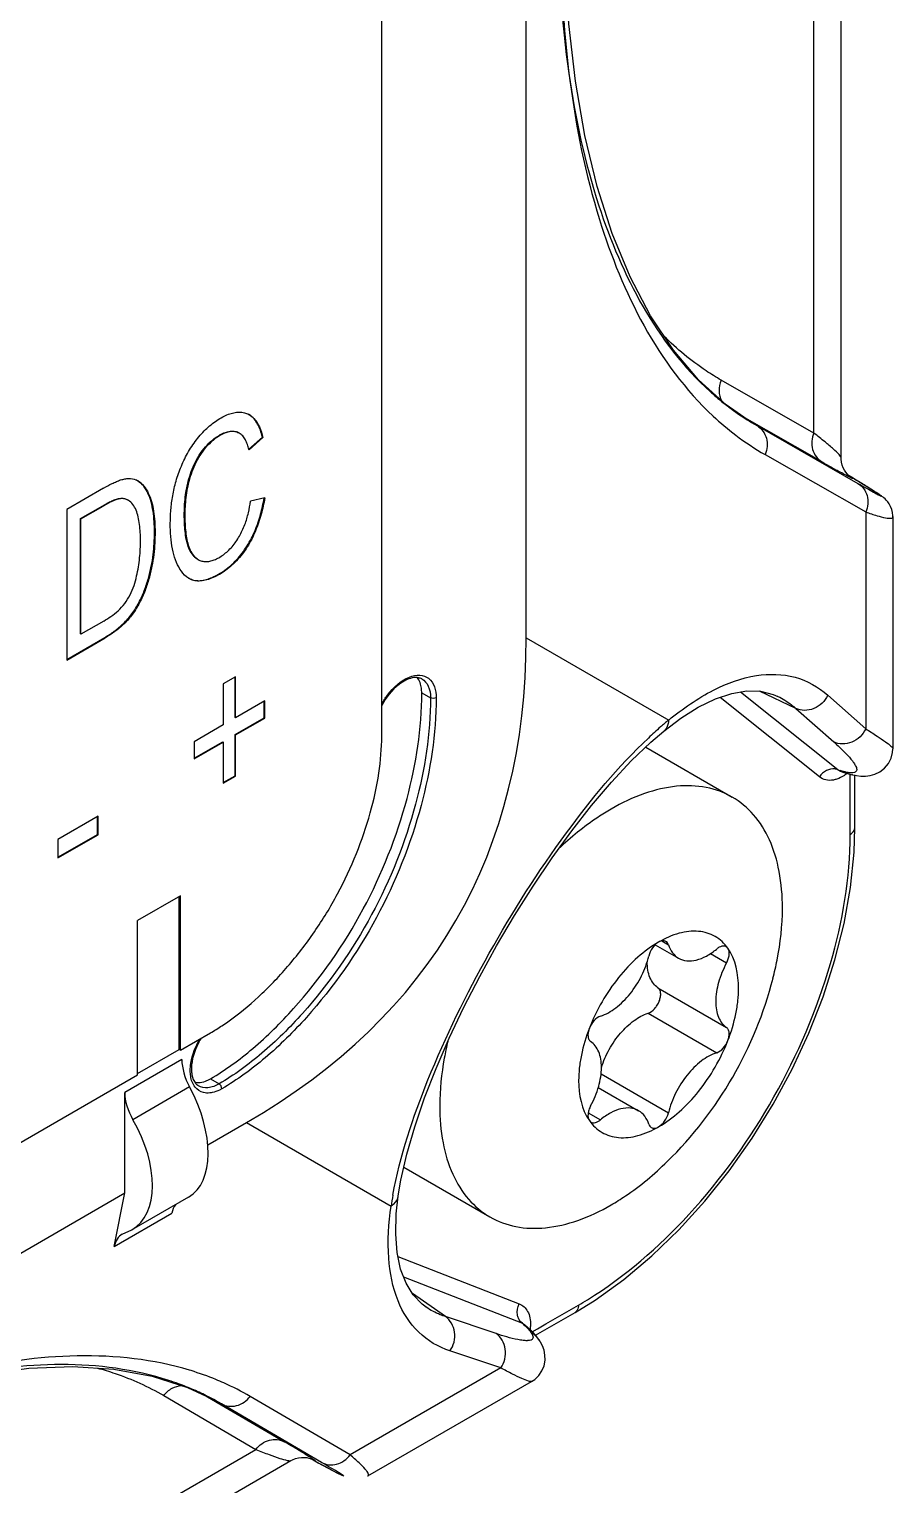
# Model space of a CAD drawing. Header units: millimetres. Extents: x 0 to 594, y 0 to 420.
# Drawn here: x 391.63 to 396.98, y 31.7 to 40.71 of the extents above; entities that cross this region are included whole.
import ezdxf

# ---------------------------------------------------------------- set-up
doc = ezdxf.new("R2010")
doc.units = ezdxf.units.MM
doc.header["$LTSCALE"] = 32.67
doc.layers.get('0').update_dxf_attribs({"linetype": 'CONTINUOUS'})
doc.layers.add('AUSFORMSCHRAEGEN', color=7, linetype='CONTINUOUS')
doc.layers.add('RUNDUNGEN', color=7, linetype='CONTINUOUS')

msp = doc.modelspace()

# ---------------------------------------------------------------- linework, layer by layer
at = {"color": 7, "linetype": 'CONTINUOUS'}
for p, q in [((393.8149, 36.3306), (393.8149, 49.4044)), ((392.8169, 38.1924), (392.8134, 38.1944)), ((392.9927, 38.1048), (393.076, 38.1807)), ((392.9939, 38.1007), (393.0795, 38.1787)), ((393.0795, 38.1787), (393.076, 38.1807)), ((392.0932, 37.8643), (391.865, 37.7326)), ((391.9494, 37.6761), (392.0877, 37.756)), ((391.9529, 37.674), (392.0913, 37.7539)), ((392.0913, 37.7539), (392.0877, 37.756)), ((392.2026, 37.7998), (392.1991, 37.8018)), ((393.0907, 37.804), (393.0029, 37.7845)), ((391.865, 37.7326), (391.865, 36.801)), ((391.9529, 37.674), (391.9494, 37.6761)), ((391.9494, 36.963), (391.9494, 37.6761)), ((391.9529, 36.961), (391.9529, 37.674)), ((392.0935, 37.0422), (391.9529, 36.961)), ((391.865, 36.8051), (392.1002, 36.9408)), ((391.865, 36.801), (392.1037, 36.9388)), ((391.9529, 36.961), (391.9494, 36.963)), ((392.1037, 36.9388), (392.1002, 36.9408)), ((392.9105, 36.6976), (392.8338, 36.6533)), ((392.9069, 36.446), (392.9069, 36.6956)), ((392.9105, 36.4439), (392.9105, 36.6976)), ((392.8338, 36.6533), (392.8338, 36.3997)), ((393.0907, 36.548), (392.9105, 36.4439)), ((393.0872, 36.4433), (393.0872, 36.546)), ((393.0907, 36.4413), (393.0907, 36.548)), ((392.8338, 36.3997), (392.6535, 36.2956)), ((392.9105, 36.4439), (392.9069, 36.446)), ((392.9069, 36.3392), (393.0872, 36.4433)), ((392.9105, 36.3372), (393.0907, 36.4413)), ((393.0907, 36.4413), (393.0872, 36.4433)), ((392.9105, 36.3372), (392.9069, 36.3392)), ((392.9069, 36.0842), (392.9069, 36.3392)), ((392.9105, 36.0822), (392.9105, 36.3372)), ((392.6535, 36.2956), (392.6535, 36.1889)), ((392.6535, 36.1929), (392.8303, 36.295)), ((392.6535, 36.1889), (392.8338, 36.2929)), ((392.8338, 36.2929), (392.8303, 36.295)), ((392.8338, 36.2929), (392.8338, 36.0379)), ((395.449, 36.2618), (395.9846, 35.9526)), ((392.8338, 36.042), (392.9069, 36.0842)), ((392.8338, 36.0379), (392.9105, 36.0822)), ((392.9105, 36.0822), (392.9069, 36.0842)), ((392.0597, 35.8344), (391.8107, 35.6906)), ((392.0562, 35.7219), (392.0562, 35.8323)), ((392.0597, 35.7198), (392.0597, 35.8344)), ((391.8107, 35.5802), (392.0562, 35.7219)), ((391.8107, 35.5761), (392.0597, 35.7198)), ((391.8107, 35.6906), (391.8107, 35.5761)), ((392.0597, 35.7198), (392.0562, 35.7219)), ((392.5688, 35.3416), (392.3035, 35.1884)), ((392.5617, 34.3905), (392.5617, 35.3375)), ((392.5688, 34.3864), (392.5688, 35.3416)), ((392.3035, 34.2333), (392.3035, 35.1884)), ((395.5481, 35.063), (395.5893, 35.0392)), ((395.5078, 35.0393), (395.6523, 34.9558)), ((395.8492, 34.9838), (395.9492, 34.9261)), ((395.5249, 34.7721), (395.9492, 34.5272)), ((395.4643, 34.6158), (395.8885, 34.3708)), ((392.5688, 34.3864), (392.7543, 34.4935)), ((392.3035, 34.2414), (392.5617, 34.3905)), ((392.5688, 34.3864), (392.5617, 34.3905)), ((395.1726, 34.2392), (395.5893, 33.9986)), ((387.1949, 31.2838), (392.3035, 34.2333)), ((395.1555, 34.1559), (395.4049, 34.0119)), ((395.093, 33.999), (395.1687, 33.9553)), ((393.952, 33.6621), (394.4846, 33.3546)), ((392.6192, 33.4773), (392.2677, 33.2744))]:
    msp.add_line(p, q, dxfattribs=at)
for centre, radius, start, end in [((392.9372, 38.2212), 0.1135, 59.99911, 61.27071), ((392.5091, 37.9742), 0.5009, 14.6223, 14.95836), ((392.2491, 37.8111), 0.1132, 59.97317, 67.38343), ((392.2038, 37.718), 0.0826, 59.07121, 59.99949), ((392.6846, 37.4142), 0.1255, 238.13645, 239.99631), ((393.8851, 35.4328), 2.4275, 314.35068, 345.64979), ((392.0688, 35.6797), 1.37, 300.02193, 303.54357), ((391.98, 35.8165), 1.5331, 303.48541, 305.13605)]:
    msp.add_arc(centre, radius, start, end, dxfattribs=at)
for points, knots in [([(392.6184, 37.3076), (392.5838, 37.3291), (392.547, 37.388), (392.5209, 37.4724), (392.5092, 37.5467), (392.5051, 37.626), (392.5068, 37.7095), (392.5157, 37.7968), (392.5342, 37.8871), (392.5635, 37.9791), (392.6047, 38.0696), (392.6578, 38.154), (392.7208, 38.227), (392.7801, 38.2759), (392.8291, 38.3053), (392.8744, 38.3264), (392.9208, 38.3376), (392.9641, 38.3328), (392.9832, 38.3255), (392.9918, 38.3207)], [0, 0, 0, 0, 0.093696, 0.147134, 0.204646, 0.265651, 0.329513, 0.396441, 0.467062, 0.541186, 0.617845, 0.695064, 0.769704, 0.83871, 0.870681, 0.900696, 0.953725, 0.977412, 1, 1, 1, 1]), ([(392.994, 38.3195), (393.0051, 38.3131), (393.0312, 38.2913), (393.0609, 38.2425), (393.0743, 38.2008), (393.0795, 38.1787)], [0, 0, 0, 0, 0.227372, 0.595528, 1, 1, 1, 1]), ([(393.076, 38.1807), (393.0726, 38.195), (393.0645, 38.2225), (393.043, 38.2716), (393.0176, 38.3038), (392.9967, 38.3177)], [0, 0, 0, 0, 0.27262, 0.532097, 1, 1, 1, 1]), ([(392.8134, 38.1944), (392.8235, 38.2003), (392.8439, 38.2098), (392.8751, 38.2174), (392.9046, 38.2173), (392.9225, 38.2112), (392.9301, 38.2068)], [0, 0, 0, 0, 0.286604, 0.54788, 0.783676, 1, 1, 1, 1]), ([(392.9336, 38.2048), (392.926, 38.2092), (392.9081, 38.2152), (392.8787, 38.2153), (392.8474, 38.2078), (392.8271, 38.1982), (392.8169, 38.1924)], [0, 0, 0, 0, 0.216324, 0.45212, 0.713396, 1, 1, 1, 1]), ([(392.9931, 38.1035), (392.9903, 38.114), (392.9841, 38.1344), (392.9719, 38.163), (392.9559, 38.1876), (392.9415, 38.2002), (392.9336, 38.2048)], [0, 0, 0, 0, 0.271791, 0.532085, 0.773928, 1, 1, 1, 1]), ([(392.6757, 37.4242), (392.6647, 37.4305), (392.6445, 37.4484), (392.6235, 37.4841), (392.6093, 37.526), (392.6, 37.5722), (392.5947, 37.6213), (392.5924, 37.6726), (392.5925, 37.7255), (392.5963, 37.7997), (392.6079, 37.8762), (392.6299, 37.9533), (392.6531, 38.0122), (392.6832, 38.069), (392.7213, 38.1201), (392.7651, 38.1623), (392.7972, 38.1851), (392.8134, 38.1944)], [0, 0, 0, 0, 0.044098, 0.091125, 0.142289, 0.196863, 0.2541, 0.313513, 0.37469, 0.437647, 0.57094, 0.641824, 0.715176, 0.790075, 0.864149, 0.935049, 1, 1, 1, 1]), ([(392.8169, 38.1924), (392.8007, 38.183), (392.7686, 38.1602), (392.7249, 38.118), (392.6867, 38.067), (392.6566, 38.0102), (392.6334, 37.9513), (392.6115, 37.8742), (392.5998, 37.7977), (392.5961, 37.7235), (392.5959, 37.6705), (392.5983, 37.6193), (392.6036, 37.5701), (392.6128, 37.524), (392.6271, 37.4821), (392.6481, 37.4463), (392.6683, 37.4285), (392.6793, 37.4221)], [0, 0, 0, 0, 0.064951, 0.135851, 0.209925, 0.284824, 0.358176, 0.42906, 0.562353, 0.62531, 0.686487, 0.7459, 0.803137, 0.857711, 0.908875, 0.955902, 1, 1, 1, 1]), ([(392.0932, 37.8643), (392.1105, 37.8743), (392.1366, 37.8887), (392.172, 37.9053), (392.1979, 37.9155), (392.2234, 37.9224), (392.2553, 37.9256), (392.2788, 37.9213), (392.2926, 37.9156)], [0, 0, 0, 0, 0.28225, 0.418702, 0.550256, 0.67407, 0.789302, 1, 1, 1, 1]), ([(392.1002, 36.9408), (392.1202, 36.9524), (392.1606, 36.9785), (392.2179, 37.0264), (392.2705, 37.0856), (392.313, 37.1553), (392.3462, 37.2296), (392.371, 37.3051), (392.3891, 37.3796), (392.4044, 37.4749), (392.4102, 37.5891), (392.4048, 37.6988), (392.3885, 37.7793), (392.3648, 37.8466), (392.3331, 37.8922), (392.305, 37.9095)], [0, 0, 0, 0, 0.063078, 0.130742, 0.202879, 0.277811, 0.352143, 0.424293, 0.493959, 0.560901, 0.687158, 0.804753, 0.859219, 0.909996, 1, 1, 1, 1]), ([(392.3057, 37.9091), (392.3197, 37.901), (392.345, 37.878), (392.372, 37.833), (392.3913, 37.7803), (392.408, 37.6999), (392.4125, 37.6135), (392.4105, 37.5238), (392.4047, 37.4528), (392.3931, 37.3797), (392.3751, 37.3049), (392.3504, 37.2291), (392.3172, 37.1544), (392.2747, 37.0843), (392.2219, 37.0248), (392.1644, 36.9766), (392.1238, 36.9504), (392.1037, 36.9388)], [0, 0, 0, 0, 0.043781, 0.090612, 0.141186, 0.195484, 0.31288, 0.374884, 0.439072, 0.505946, 0.575563, 0.647682, 0.722, 0.796975, 0.869174, 0.936892, 1, 1, 1, 1]), ([(392.0877, 37.756), (392.0971, 37.7614), (392.1157, 37.7719), (392.1437, 37.7859), (392.1712, 37.7967), (392.19, 37.8014), (392.1991, 37.8018)], [0, 0, 0, 0, 0.267792, 0.527933, 0.77399, 1, 1, 1, 1]), ([(392.2026, 37.7998), (392.1935, 37.7993), (392.1748, 37.7946), (392.1472, 37.7839), (392.1192, 37.7698), (392.1006, 37.7593), (392.0913, 37.7539)], [0, 0, 0, 0, 0.22601, 0.472067, 0.732208, 1, 1, 1, 1]), ([(392.0935, 37.0422), (392.1089, 37.0511), (392.14, 37.0705), (392.1849, 37.1058), (392.2264, 37.1502), (392.2588, 37.2039), (392.2821, 37.2618), (392.3032, 37.3379), (392.3153, 37.4133), (392.3207, 37.4867), (392.3217, 37.5394), (392.3205, 37.5905), (392.3165, 37.6396), (392.3086, 37.6858), (392.2954, 37.7278), (392.2761, 37.7638), (392.2569, 37.7825), (392.2462, 37.7889)], [0, 0, 0, 0, 0.062788, 0.129715, 0.201468, 0.276612, 0.350478, 0.421587, 0.556015, 0.619948, 0.682018, 0.742389, 0.800719, 0.856259, 0.908093, 0.955816, 1, 1, 1, 1]), ([(392.1991, 37.8018), (392.2066, 37.8022), (392.2215, 37.8009), (392.2353, 37.7952), (392.2415, 37.7916)], [0, 0, 0, 0, 0.51213, 1, 1, 1, 1]), ([(392.2451, 37.7896), (392.2389, 37.7931), (392.2251, 37.7988), (392.2102, 37.8002), (392.2026, 37.7998)], [0, 0, 0, 0, 0.48787, 1, 1, 1, 1]), ([(393.0907, 37.804), (393.085, 37.7699), (393.07, 37.7004), (393.0355, 37.5978), (392.9936, 37.5156), (392.9514, 37.4554), (392.9165, 37.4144), (392.8793, 37.3788), (392.8404, 37.3491), (392.8011, 37.3251), (392.7621, 37.3063), (392.7237, 37.2938), (392.6867, 37.2885), (392.652, 37.2916), (392.6312, 37.3001), (392.6219, 37.3055)], [0, 0, 0, 0, 0.135248, 0.277632, 0.422463, 0.49469, 0.565141, 0.632442, 0.696005, 0.756037, 0.812581, 0.865107, 0.913451, 0.957862, 1, 1, 1, 1]), ([(392.6274, 37.3028), (392.637, 37.2983), (392.6583, 37.2918), (392.693, 37.2913), (392.7295, 37.2983), (392.7672, 37.3121), (392.8053, 37.3316), (392.8438, 37.356), (392.8815, 37.3859), (392.9176, 37.4215), (392.9513, 37.462), (392.9921, 37.5212), (393.0326, 37.6017), (393.0663, 37.7019), (393.081, 37.7698), (393.0867, 37.8031)], [0, 0, 0, 0, 0.042278, 0.087417, 0.136526, 0.189676, 0.246633, 0.306895, 0.370658, 0.438018, 0.508294, 0.580139, 0.724006, 0.865444, 1, 1, 1, 1]), ([(392.6793, 37.4221), (392.686, 37.4183), (392.7007, 37.412), (392.7253, 37.4085), (392.7516, 37.4115), (392.7791, 37.4202), (392.8071, 37.4339), (392.8353, 37.4522), (392.8629, 37.475), (392.889, 37.5022), (392.9128, 37.5331), (392.9412, 37.5777), (392.9686, 37.6375), (392.9906, 37.711), (392.9996, 37.7603), (393.0029, 37.7845)], [0, 0, 0, 0, 0.042364, 0.086349, 0.133966, 0.186061, 0.242775, 0.303952, 0.369131, 0.437873, 0.50934, 0.582009, 0.726281, 0.866949, 1, 1, 1, 1]), ([(392.8623, 34.5627), (392.9286, 34.6094), (393.0588, 34.7163), (393.2381, 34.9032), (393.403, 35.117), (393.5461, 35.3514), (393.6613, 35.5986), (393.747, 35.8489), (393.8008, 36.093), (393.8149, 36.2537), (393.8149, 36.3306)], [0, 0, 0, 0, 0.117225, 0.242885, 0.373855, 0.506973, 0.63925, 0.767593, 0.888824, 1, 1, 1, 1]), ([(395.9846, 35.9526), (395.9351, 35.9812), (395.8214, 36.0225), (395.6326, 36.0272), (395.4314, 35.9787), (395.3005, 35.9164), (395.2346, 35.8784)], [0, 0, 0, 0, 0.217773, 0.450956, 0.710192, 1, 1, 1, 1]), ([(396.2953, 35.266), (396.2953, 35.342), (396.2838, 35.4865), (396.2252, 35.6851), (396.1267, 35.8463), (396.0341, 35.9241), (395.9846, 35.9526)], [0, 0, 0, 0, 0.289809, 0.549045, 0.782228, 1, 1, 1, 1]), ([(395.2346, 35.8784), (395.2066, 35.8622), (395.0911, 35.7901), (394.9851, 35.7034), (394.9098, 35.632)], [0, 0, 0, 0, 0.237802, 1, 1, 1, 1]), ([(396.2368, 34.8311), (396.2463, 34.8684), (396.2787, 35.0112), (396.2953, 35.158), (396.2953, 35.266)], [0, 0, 0, 0, 0.262495, 1, 1, 1, 1]), ([(395.5286, 35.0554), (395.4829, 35.029), (395.3934, 34.9622), (395.2759, 34.8367), (395.1747, 34.6882), (395.1219, 34.5786), (395.1, 34.5221)], [0, 0, 0, 0, 0.227981, 0.477542, 0.738762, 1, 1, 1, 1]), ([(395.5286, 35.0554), (395.5136, 35.0467), (395.4878, 35.0202), (395.4722, 34.9871), (395.468, 34.9691)], [0, 0, 0, 0, 0.483854, 1, 1, 1, 1]), ([(395.9573, 35.0171), (395.9468, 35.0321), (395.9231, 35.0596), (395.8797, 35.0918), (395.83, 35.1134), (395.7548, 35.1276), (395.6485, 35.1144), (395.5688, 35.0786), (395.5286, 35.0554)], [0, 0, 0, 0, 0.115427, 0.227211, 0.338962, 0.454406, 0.70693, 1, 1, 1, 1]), ([(395.5736, 35.0599), (395.5676, 35.0634), (395.5509, 35.0659), (395.5361, 35.0597), (395.5286, 35.0554)], [0, 0, 0, 0, 0.449221, 1, 1, 1, 1]), ([(395.5893, 35.0392), (395.5879, 35.0436), (395.584, 35.0516), (395.5773, 35.0578), (395.5736, 35.0599)], [0, 0, 0, 0, 0.523979, 1, 1, 1, 1]), ([(395.1687, 34.5969), (395.2027, 34.6079), (395.271, 34.6475), (395.3572, 34.7346), (395.427, 34.8443), (395.458, 34.9271), (395.468, 34.9691)], [0, 0, 0, 0, 0.216665, 0.468931, 0.737998, 1, 1, 1, 1]), ([(395.5893, 35.0392), (395.5951, 35.0215), (395.6107, 34.9889), (395.6377, 34.9643), (395.6523, 34.9559)], [0, 0, 0, 0, 0.524025, 1, 1, 1, 1]), ([(395.6523, 34.9559), (395.6676, 34.947), (395.7046, 34.9357), (395.7653, 34.9419), (395.8288, 34.9681), (395.8687, 34.996), (395.8885, 35.0124)], [0, 0, 0, 0, 0.2065, 0.43559, 0.699659, 1, 1, 1, 1]), ([(395.9472, 35.0265), (395.9434, 35.0287), (395.9342, 35.0315), (395.9191, 35.03), (395.9033, 35.0235), (395.8934, 35.0165), (395.8885, 35.0124)], [0, 0, 0, 0, 0.206494, 0.435578, 0.699672, 1, 1, 1, 1]), ([(395.9492, 34.9261), (395.9536, 34.9343), (395.9608, 34.951), (395.9676, 34.9815), (395.9651, 35.006), (395.9573, 35.0171)], [0, 0, 0, 0, 0.295183, 0.568794, 1, 1, 1, 1]), ([(395.9573, 34.4456), (395.9782, 34.4995), (396.0031, 34.5813), (396.0205, 34.6911), (396.0287, 34.8284), (396.0064, 34.9472), (395.9573, 35.0171)], [0, 0, 0, 0, 0.29494, 0.43357, 0.564676, 1, 1, 1, 1]), ([(395.5249, 34.7721), (395.5141, 34.7795), (395.4941, 34.7988), (395.473, 34.8367), (395.4604, 34.8825), (395.4579, 34.9155), (395.4579, 34.9329)], [0, 0, 0, 0, 0.217805, 0.452295, 0.711811, 1, 1, 1, 1]), ([(395.9492, 34.9261), (395.9284, 34.8878), (395.8961, 34.8105), (395.8792, 34.7101), (395.8847, 34.6375), (395.8973, 34.5917), (395.9184, 34.5539), (395.9384, 34.5346), (395.9492, 34.5272)], [0, 0, 0, 0, 0.304605, 0.579676, 0.700807, 0.8099, 0.908436, 1, 1, 1, 1]), ([(395.4643, 34.6158), (395.4794, 34.6207), (395.5004, 34.6372), (395.5212, 34.6649), (395.5336, 34.6897), (395.5409, 34.7151), (395.5424, 34.7387), (395.5377, 34.7588), (395.5296, 34.7689), (395.5249, 34.7721)], [0, 0, 0, 0, 0.250197, 0.39596, 0.543412, 0.682959, 0.806747, 0.911158, 1, 1, 1, 1]), ([(395.1687, 34.5969), (395.1536, 34.592), (395.125, 34.5695), (395.1067, 34.5395), (395.1, 34.5221)], [0, 0, 0, 0, 0.461433, 1, 1, 1, 1]), ([(395.1748, 34.2791), (395.187, 34.3179), (395.2199, 34.3933), (395.2884, 34.4924), (395.3698, 34.5703), (395.433, 34.6056), (395.4643, 34.6158)], [0, 0, 0, 0, 0.26666, 0.534882, 0.78444, 1, 1, 1, 1]), ([(395.1, 34.5221), (395.079, 34.4682), (395.0542, 34.3864), (395.0368, 34.2766), (395.0286, 34.1393), (395.0509, 34.0205), (395.1, 33.9506)], [0, 0, 0, 0, 0.29494, 0.43357, 0.564676, 1, 1, 1, 1]), ([(395.1, 34.5221), (395.0968, 34.5138), (395.0921, 34.4976), (395.0906, 34.4739), (395.0953, 34.4539), (395.1034, 34.4438), (395.1081, 34.4405)], [0, 0, 0, 0, 0.305667, 0.576763, 0.805367, 1, 1, 1, 1]), ([(395.9573, 34.4456), (395.9605, 34.4539), (395.9652, 34.4701), (395.9666, 34.4938), (395.9619, 34.5138), (395.9539, 34.524), (395.9492, 34.5272)], [0, 0, 0, 0, 0.305667, 0.576763, 0.805367, 1, 1, 1, 1]), ([(394.2238, 34.4411), (394.2157, 34.4068), (394.1879, 34.2753), (394.174, 34.1405), (394.174, 34.0412)], [0, 0, 0, 0, 0.261778, 1, 1, 1, 1]), ([(395.1081, 34.0416), (395.1289, 34.0799), (395.1612, 34.1572), (395.178, 34.2576), (395.1726, 34.3302), (395.16, 34.376), (395.1389, 34.4138), (395.1189, 34.4331), (395.1081, 34.4405)], [0, 0, 0, 0, 0.304605, 0.579676, 0.700807, 0.8099, 0.908436, 1, 1, 1, 1]), ([(395.5286, 33.9123), (395.5744, 33.9387), (395.6639, 34.0055), (395.7814, 34.131), (395.8825, 34.2795), (395.9354, 34.3891), (395.9573, 34.4456)], [0, 0, 0, 0, 0.227981, 0.477542, 0.738762, 1, 1, 1, 1]), ([(395.8885, 34.3708), (395.9037, 34.3757), (395.9322, 34.3982), (395.9506, 34.4282), (395.9573, 34.4456)], [0, 0, 0, 0, 0.461433, 1, 1, 1, 1]), ([(395.8885, 34.3708), (395.8546, 34.3598), (395.7862, 34.3202), (395.7001, 34.2331), (395.6303, 34.1234), (395.5993, 34.0406), (395.5893, 33.9986)], [0, 0, 0, 0, 0.216665, 0.468931, 0.737998, 1, 1, 1, 1]), ([(394.174, 34.0412), (394.174, 33.9652), (394.1854, 33.8207), (394.244, 33.6221), (394.3425, 33.4609), (394.4351, 33.3831), (394.4846, 33.3546)], [0, 0, 0, 0, 0.289809, 0.549045, 0.782228, 1, 1, 1, 1]), ([(395.1081, 34.0416), (395.1036, 34.0334), (395.0965, 34.0167), (395.0896, 33.9862), (395.0922, 33.9617), (395.1, 33.9506)], [0, 0, 0, 0, 0.295212, 0.568788, 1, 1, 1, 1]), ([(395.405, 34.0118), (395.3896, 34.0207), (395.3527, 34.032), (395.2919, 34.0258), (395.2284, 33.9996), (395.1885, 33.9717), (395.1687, 33.9553)], [0, 0, 0, 0, 0.2065, 0.43559, 0.699659, 1, 1, 1, 1]), ([(395.468, 33.9285), (395.4622, 33.9462), (395.4466, 33.9788), (395.4196, 34.0034), (395.405, 34.0118)], [0, 0, 0, 0, 0.524025, 1, 1, 1, 1]), ([(395.5286, 33.9123), (395.5436, 33.921), (395.5694, 33.9475), (395.585, 33.9806), (395.5893, 33.9986)], [0, 0, 0, 0, 0.483854, 1, 1, 1, 1]), ([(395.1, 33.9506), (395.1105, 33.9356), (395.1342, 33.9081), (395.1776, 33.8759), (395.2273, 33.8544), (395.3025, 33.8401), (395.4088, 33.8533), (395.4884, 33.8891), (395.5286, 33.9123)], [0, 0, 0, 0, 0.115427, 0.227211, 0.338962, 0.454406, 0.70693, 1, 1, 1, 1]), ([(395.1101, 33.9412), (395.1139, 33.939), (395.1231, 33.9362), (395.1382, 33.9377), (395.1539, 33.9442), (395.1638, 33.9512), (395.1687, 33.9553)], [0, 0, 0, 0, 0.206494, 0.435578, 0.699672, 1, 1, 1, 1]), ([(395.468, 33.9285), (395.4694, 33.9242), (395.4733, 33.9161), (395.48, 33.9099), (395.4836, 33.9078)], [0, 0, 0, 0, 0.523979, 1, 1, 1, 1]), ([(395.4836, 33.9078), (395.4897, 33.9043), (395.5063, 33.9018), (395.5212, 33.908), (395.5286, 33.9123)], [0, 0, 0, 0, 0.449222, 1, 1, 1, 1]), ([(395.2346, 33.4288), (395.2647, 33.4462), (395.3888, 33.5241), (395.5021, 33.6188), (395.582, 33.6969)], [0, 0, 0, 0, 0.237133, 1, 1, 1, 1]), ([(394.4846, 33.3546), (394.5341, 33.326), (394.6478, 33.2847), (394.8366, 33.28), (395.0379, 33.3285), (395.1688, 33.3908), (395.2346, 33.4288)], [0, 0, 0, 0, 0.217773, 0.450956, 0.710192, 1, 1, 1, 1])]:
    msp.add_open_spline(points, degree=3, knots=knots, dxfattribs=at)
for points in [[(395.9573, 35.0171), (395.9547, 35.0209), (395.9512, 35.0242), (395.9472, 35.0265)], [(395.1, 33.9506), (395.1026, 33.9468), (395.1061, 33.9435), (395.1101, 33.9412)]]:
    msp.add_open_spline(points, degree=3, dxfattribs=at)
at = {"layer": 'AUSFORMSCHRAEGEN', "color": 7, "linetype": 'CONTINUOUS'}
for p, q in [((396.49, 38.2055), (396.49, 43.8756)), ((392.5776, 34.3289), (392.224, 34.1248)), ((392.6254, 34.1586), (392.2744, 33.956)), ((392.224, 33.5036), (392.224, 34.1248)), ((392.7373, 33.7999), (392.9775, 33.9385)), ((387.3633, 30.6972), (392.224, 33.5036)), ((392.1586, 33.171), (392.224, 33.5036)), ((392.1586, 33.171), (392.5155, 33.3771)), ((392.2081, 33.2481), (392.2682, 33.2748)), ((388.0775, 29.053), (393.036, 31.9157))]:
    msp.add_line(p, q, dxfattribs=at)
msp.add_arc((392.6746, 34.2836), 0.0979, 260.65519, 264.85512, dxfattribs=at)
for centre, major_axis, ratio, start_param, end_param in [((392.7497, 34.2242), (-0.1202, 0.2193), 0.562047, 0.797828, 1.561461), ((392.327, 34.0014), (-0.2885, 0.5262), 0.562047, 3.155399, 4.703054), ((392.4054, 34.0254), (-0.13, 0.2136), 0.592263, 0.771612, 1.535245), ((391.9599, 33.7895), (-0.3121, 0.5126), 0.592263, -3.154002, -1.606347), ((392.6843, 33.2344), (-0.1202, 0.2193), 0.562047, 6.531446, 6.883791), ((392.3365, 33.0335), (-0.13, 0.2136), 0.592263, -0.01297, 0.57439)]:
    msp.add_ellipse(centre, major_axis=major_axis, ratio=ratio, start_param=start_param, end_param=end_param, dxfattribs=at)
for points, knots in [([(394.0624, 36.598), (394.0624, 36.6074), (394.0605, 36.6402), (394.0494, 36.6738), (394.0343, 36.6922)], [0, 0, 0, 0, 0.282194, 1, 1, 1, 1]), ([(392.7543, 34.2098), (392.8472, 34.2634), (393.0301, 34.3973), (393.3686, 34.7332), (393.7233, 35.2423), (393.9897, 35.9124), (394.0624, 36.3781), (394.0624, 36.598)], [0, 0, 0, 0, 0.11401, 0.239255, 0.505756, 0.766285, 1, 1, 1, 1]), ([(392.6658, 34.1861), (392.6703, 34.1857), (392.6898, 34.1852), (392.7092, 34.1898), (392.7232, 34.195)], [0, 0, 0, 0, 0.232997, 1, 1, 1, 1])]:
    msp.add_open_spline(points, degree=3, knots=knots, dxfattribs=at)
msp.add_open_spline([(392.7232, 34.195), (392.734, 34.199), (392.7443, 34.204), (392.7543, 34.2098)], degree=3, dxfattribs=at)
at = {"layer": 'RUNDUNGEN', "color": 7, "linetype": 'CONTINUOUS'}
for p, q in [((394.7094, 36.9383), (394.7094, 58.3767)), ((396.6581, 38.0542), (396.6581, 43.9077)), ((396.49, 38.2055), (395.916, 38.5329)), ((396.104, 38.2704), (395.9465, 38.3799)), ((396.538, 38.0286), (396.0338, 38.3161)), ((396.1401, 38.2492), (396.0789, 38.2863)), ((396.104, 38.2704), (396.1043, 38.2703)), ((396.1043, 38.2703), (396.1401, 38.2492)), ((396.1401, 38.2492), (396.763, 37.894)), ((396.188, 38.0724), (396.811, 37.7171)), ((396.6581, 38.0524), (396.6581, 38.0525)), ((396.6584, 38.0431), (396.6581, 38.0522)), ((396.6935, 37.9499), (396.7116, 37.938)), ((396.7075, 37.9413), (396.7035, 37.9438)), ((396.7334, 37.9255), (396.7075, 37.9413)), ((396.7334, 37.9255), (396.7347, 37.9247)), ((396.7959, 37.8873), (396.7347, 37.9247)), ((396.8367, 37.862), (396.7959, 37.8873)), ((396.8613, 37.8465), (396.8367, 37.862)), ((396.8748, 37.8379), (396.8613, 37.8465)), ((396.811, 37.7171), (396.811, 36.3753)), ((396.979, 37.69), (396.979, 36.2527)), ((396.979, 37.6874), (396.979, 37.6875)), ((394.7094, 36.9383), (395.591, 36.4294)), ((394.0624, 36.598), (394.1167, 36.5678)), ((396.6385, 36.121), (396.0354, 36.6027)), ((396.3777, 36.5016), (396.1523, 36.6074)), ((396.2641, 36.5773), (396.2677, 36.5756)), ((396.5761, 36.5832), (396.811, 36.3753)), ((396.5247, 36.0777), (395.9089, 36.5696)), ((396.3777, 36.5016), (396.6125, 36.2937)), ((395.5612, 36.3614), (395.6656, 36.4405)), ((395.5612, 36.3614), (395.5611, 36.3613)), ((396.652, 36.1126), (396.6515, 36.1128)), ((396.652, 36.1126), (396.6753, 36.1049)), ((396.6753, 36.1049), (396.705, 36.0962)), ((396.7013, 36.1046), (396.688, 36.1071)), ((396.705, 36.0962), (396.7305, 36.09)), ((396.7143, 35.7218), (396.7143, 36.0902)), ((396.7305, 36.09), (396.7298, 36.0902)), ((396.7435, 35.7626), (396.7435, 36.0902)), ((396.7389, 35.6123), (396.7435, 35.7626)), ((392.7543, 34.2098), (392.8076, 34.1779)), ((392.9775, 33.9385), (393.8727, 33.4216)), ((393.9048, 33.3746), (393.9171, 33.484)), ((393.9171, 33.484), (393.9171, 33.4842)), ((393.915, 33.1107), (394.666, 32.8166)), ((393.9496, 32.9845), (394.6854, 32.6964)), ((394.2088, 32.7375), (394.0046, 32.8797)), ((394.0895, 32.796), (394.0864, 32.7982)), ((394.8297, 32.6922), (395.0328, 32.8094)), ((394.5228, 32.6326), (394.2088, 32.7375)), ((394.7669, 32.6221), (395.0121, 32.7637)), ((394.6991, 32.6892), (394.6994, 32.6889)), ((394.7173, 32.673), (394.6994, 32.6889)), ((394.7339, 32.6466), (394.7401, 32.638)), ((394.7468, 32.6443), (394.7789, 32.6629)), ((394.7894, 32.5928), (394.7702, 32.6184)), ((394.7789, 32.6629), (394.8297, 32.6922)), ((394.5514, 32.42), (394.2373, 32.5249)), ((394.7894, 32.5928), (394.7889, 32.5936)), ((392.3944, 32.3693), (392.613, 32.2994)), ((392.6343, 32.4032), (392.6258, 32.4057)), ((394.5514, 32.42), (393.6195, 31.8819)), ((392.613, 32.2994), (392.7863, 32.2179)), ((392.7122, 32.2554), (393.2131, 31.9626)), ((394.7394, 32.3345), (393.727, 31.75)), ((394.7421, 32.336), (394.742, 32.336)), ((392.465, 32.2494), (393.036, 31.9157)), ((392.8227, 32.1972), (392.7552, 32.2343)), ((392.8227, 32.1972), (392.7863, 32.2178)), ((393.4423, 31.835), (392.8227, 32.1972)), ((393.6195, 31.8819), (392.9999, 32.2441)), ((388.1337, 28.8914), (393.2525, 31.8467)), ((393.2528, 31.8468), (393.2619, 31.8517)), ((393.3735, 31.8594), (393.3898, 31.8505)), ((393.3898, 31.8505), (393.4001, 31.8449)), ((393.4001, 31.8449), (393.4014, 31.8442)), ((393.4014, 31.8442), (393.4218, 31.8331)), ((393.4218, 31.8331), (393.4799, 31.8017)), ((393.4799, 31.8017), (393.5149, 31.783)), ((393.5149, 31.783), (393.534, 31.7729)), ((393.7291, 31.7512), (393.7292, 31.7513))]:
    msp.add_line(p, q, dxfattribs=at)
for points in [[(395.9465, 38.3799), (395.7766, 38.5345), (395.6203, 38.7186), (395.4786, 38.9315), (395.3521, 39.1723), (395.2419, 39.4395), (395.1484, 39.7315), (395.0721, 40.0464), (395.0134, 40.3823), (394.9724, 40.7373), (394.949, 41.1094)], [(396.6873, 37.9634), (396.6787, 37.9765), (396.6712, 37.991), (396.665, 38.0071), (396.6607, 38.0244), (396.6584, 38.0431)], [(396.7119, 37.9375), (396.7122, 37.9373), (396.7133, 37.9365), (396.7136, 37.9363), (396.713, 37.9368), (396.7113, 37.9381), (396.7081, 37.9408), (396.7029, 37.9456), (396.696, 37.9528), (396.6873, 37.9634)], [(396.979, 37.6874), (396.9789, 37.6925), (396.9767, 37.7136), (396.9719, 37.7332), (396.9648, 37.7511), (396.9563, 37.7668), (396.9471, 37.7801), (396.938, 37.7907), (396.9303, 37.7983), (396.9239, 37.8039), (396.9191, 37.8078), (396.9152, 37.8108), (396.9115, 37.8135), (396.9078, 37.8161), (396.9041, 37.8187), (396.9001, 37.8214), (396.8958, 37.8243), (396.8912, 37.8273), (396.8862, 37.8306), (396.8748, 37.8379)], [(395.6656, 36.4405), (395.7743, 36.5085), (395.8802, 36.56), (395.9812, 36.5937), (396.0747, 36.6092), (396.1604, 36.6072), (396.2386, 36.588), (396.2676, 36.5756)], [(393.9171, 33.4842), (393.9337, 33.5817), (393.9704, 33.7429), (394.0195, 33.9131), (394.0802, 34.0906), (394.1516, 34.274), (394.2329, 34.4617), (394.3231, 34.6519), (394.4212, 34.8429), (394.5259, 35.0327), (394.6364, 35.2196), (394.7515, 35.4017), (394.87, 35.577), (394.9911, 35.7438), (395.1137, 35.9003), (395.2368, 36.045), (395.3596, 36.1762), (395.4811, 36.2926), (395.5611, 36.3613)], [(396.7815, 36.0826), (396.8087, 36.0823), (396.8376, 36.0856), (396.8677, 36.0938), (396.8987, 36.1087), (396.9275, 36.1307), (396.9516, 36.1596), (396.9686, 36.1933), (396.9775, 36.2292), (396.979, 36.2522)], [(396.7298, 36.0902), (396.7546, 36.0856), (396.7815, 36.0826)], [(395.012, 32.7636), (395.1352, 32.8397), (395.3134, 32.9674), (395.487, 33.1129), (395.6547, 33.2747), (395.815, 33.4512), (395.9665, 33.6407), (396.1078, 33.8415), (396.2378, 34.0516), (396.3551, 34.269), (396.4586, 34.4916), (396.5474, 34.7176), (396.6206, 34.9446), (396.6773, 35.1708), (396.717, 35.394), (396.7389, 35.6123)], [(394.0894, 32.7961), (394.0649, 32.8144), (394.0095, 32.8718), (393.9652, 32.9438), (393.9318, 33.031), (393.9102, 33.1335), (393.9011, 33.2488), (393.9048, 33.3746)], [(394.7702, 32.6184), (394.7462, 32.645), (394.7173, 32.673)], [(394.7419, 32.3359), (394.7618, 32.3493), (394.7864, 32.3728), (394.8061, 32.4014), (394.8194, 32.4337), (394.8256, 32.4673), (394.8252, 32.4998), (394.8193, 32.53), (394.8097, 32.5565), (394.7972, 32.5804), (394.7889, 32.5936)], [(389.4689, 31.6432), (389.7545, 31.8009), (390.088, 31.9662), (390.4155, 32.1077), (390.7353, 32.2245), (391.0457, 32.3156), (391.3448, 32.3803), (391.6309, 32.4182), (391.9023, 32.4289), (392.1572, 32.4125), (392.3944, 32.3693)], [(393.2619, 31.8517), (393.2805, 31.8593), (393.2991, 31.8641), (393.3176, 31.8665), (393.335, 31.8667), (393.3503, 31.8651), (393.3628, 31.8626), (393.3709, 31.8603), (393.3761, 31.8586), (393.3791, 31.8574), (393.3798, 31.8571)]]:
    msp.add_lwpolyline(points, dxfattribs=at)
for centre, radius, start, end in [((397.042, 39.782), 1.7801, 227.92989, 229.02555), ((397.0044, 39.7381), 1.7222, 229.01211, 232.77934), ((396.0316, 38.4636), 0.1274, 207.51148, 209.88575), ((397.0937, 39.6246), 1.7981, 226.94569, 232.78386), ((396.9603, 39.6802), 1.6495, 232.7841, 236.55323), ((396.9356, 39.6433), 1.6051, 236.56224, 238.79325), ((397.0177, 39.5247), 1.6727, 232.7885, 240.26174), ((404.3135, 51.6556), 15.6892, 240.29088, 240.54428), ((401.7541, 47.124), 10.4849, 240.54523, 240.72191), ((400.1226, 44.2131), 7.1479, 240.7184, 240.96176), ((387.8176, 23.3155), 17.1156, 58.43897, 58.60615), ((397.1143, 34.5901), 2.3882, 129.63175, 131.21459), ((397.3257, 34.3496), 2.7085, 131.22704, 133.37749), ((396.8505, 36.7636), 0.6767, 251.74354, 252.93628), ((396.7586, 36.221), 0.134, 238.2119, 257.58557), ((396.1201, 33.0799), 2.2733, 169.64117, 171.35467), ((393.8652, 34.8312), 2.3347, 300.00588, 301.59038), ((394.2419, 32.1995), 0.6661, 46.87911, 48.25159), ((394.6735, 32.5154), 0.1393, 34.14177, 39.23318), ((391.9507, 30.6631), 1.7659, 69.92592, 72.00595), ((391.9724, 30.7219), 1.7033, 66.5335, 69.93223), ((392.5828, 32.184), 0.1273, 89.53372, 92.48719), ((391.9971, 30.7791), 1.641, 63.11209, 66.5301), ((392.1614, 30.808), 1.6629, 59.72214, 66.00768), ((392.0142, 30.8132), 1.6029, 61.20485, 63.10473), ((384.3681, 16.8285), 17.5293, 59.49161, 59.69605), ((387.4769, 22.1081), 11.4024, 59.3328, 59.48239), ((389.6186, 25.7175), 7.2054, 58.90816, 59.34222)]:
    msp.add_arc(centre, radius, start, end, dxfattribs=at)
msp.add_ellipse((349.6009, 60.9824), major_axis=(44.6734, -25.7927), ratio=0.24232, start_param=6.144185, end_param=6.422189, dxfattribs=at)
for points, knots in [([(394.9015, 41.3815), (394.9056, 41.0636), (394.9466, 40.464), (395.1642, 39.445), (395.517, 38.7605), (395.8493, 38.4606)], [0, 0, 0, 0, 0.304167, 0.571757, 1, 1, 1, 1]), ([(394.9178, 41.3827), (394.9178, 41.0501), (394.9527, 40.422), (395.166, 39.3525), (395.5236, 38.6303), (395.8662, 38.3107)], [0, 0, 0, 0, 0.304013, 0.571765, 1, 1, 1, 1]), ([(395.916, 38.5329), (395.8842, 38.551), (395.7572, 38.6294), (395.6414, 38.7257), (395.5617, 38.8054)], [0, 0, 0, 0, 0.24492, 1, 1, 1, 1]), ([(396.1401, 38.2492), (396.1669, 38.233), (396.2091, 38.1739), (396.2012, 38.1035), (396.188, 38.0724)], [0, 0, 0, 0, 0.480943, 1, 1, 1, 1]), ([(396.49, 38.2055), (396.4769, 38.1743), (396.469, 38.104), (396.5112, 38.0448), (396.538, 38.0286)], [0, 0, 0, 0, 0.519057, 1, 1, 1, 1]), ([(396.6581, 38.0523), (396.658, 38.0551), (396.6537, 38.0622), (396.6389, 38.0801), (396.6062, 38.1103), (396.5543, 38.1545), (396.5132, 38.1873), (396.49, 38.2055)], [0, 0, 0, 0, 0.036925, 0.101777, 0.310944, 0.614294, 1, 1, 1, 1]), ([(396.6988, 37.9387), (396.6956, 37.9405), (396.6802, 37.9487), (396.665, 37.9571), (396.653, 37.9637)], [0, 0, 0, 0, 0.212107, 1, 1, 1, 1]), ([(396.7116, 37.938), (396.7183, 37.9336), (396.7469, 37.9122), (396.7092, 37.9332), (396.6988, 37.9387)], [0, 0, 0, 0, 0.405488, 1, 1, 1, 1]), ([(396.763, 37.894), (396.7808, 37.8838), (396.8126, 37.8657), (396.8549, 37.8424), (396.8814, 37.8272), (396.8974, 37.8198), (396.902, 37.8167), (396.9072, 37.816), (396.9001, 37.8208), (396.895, 37.8247), (396.8809, 37.8339), (396.8634, 37.8451), (396.8275, 37.8677), (396.7979, 37.886), (396.776, 37.8994)], [0, 0, 0, 0, 0.194346, 0.347348, 0.453987, 0.488013, 0.508101, 0.513503, 0.525134, 0.554051, 0.601597, 0.669039, 0.757452, 1, 1, 1, 1]), ([(396.763, 37.894), (396.7898, 37.8778), (396.832, 37.8186), (396.8241, 37.7483), (396.811, 37.7171)], [0, 0, 0, 0, 0.480943, 1, 1, 1, 1]), ([(396.811, 37.7171), (396.8341, 37.7089), (396.8745, 37.6954), (396.9219, 37.6825), (396.9512, 37.6778), (396.9654, 37.6776), (396.976, 37.6796), (396.979, 37.6851), (396.979, 37.6874)], [0, 0, 0, 0, 0.413177, 0.719178, 0.828985, 0.909033, 0.961479, 1, 1, 1, 1]), ([(393.9637, 36.676), (393.9492, 36.6689), (393.8877, 36.629), (393.8411, 36.5689), (393.8145, 36.5187)], [0, 0, 0, 0, 0.22068, 1, 1, 1, 1]), ([(393.8147, 36.5287), (393.8255, 36.548), (393.8692, 36.6151), (393.9319, 36.6736), (393.9861, 36.6953)], [0, 0, 0, 0, 0.274559, 1, 1, 1, 1]), ([(394.0631, 36.6837), (394.0569, 36.687), (394.0243, 36.6986), (393.9879, 36.688), (393.9637, 36.676)], [0, 0, 0, 0, 0.205254, 1, 1, 1, 1]), ([(393.9861, 36.6953), (394.0066, 36.7035), (394.0481, 36.7134), (394.133, 36.6842), (394.1517, 36.6108), (394.1517, 36.5679)], [0, 0, 0, 0, 0.263193, 0.488958, 1, 1, 1, 1]), ([(394.0631, 36.6837), (394.0804, 36.6741), (394.1107, 36.6373), (394.1167, 36.5921), (394.1167, 36.5678)], [0, 0, 0, 0, 0.448803, 1, 1, 1, 1]), ([(395.591, 36.4294), (395.6772, 36.5), (395.8469, 36.6174), (396.1174, 36.7183), (396.3754, 36.7143), (396.5184, 36.6342), (396.5761, 36.5832)], [0, 0, 0, 0, 0.308438, 0.566136, 0.786873, 1, 1, 1, 1]), ([(396.5761, 36.5832), (396.5589, 36.547), (396.4989, 36.4866), (396.411, 36.4852), (396.3777, 36.5016)], [0, 0, 0, 0, 0.519218, 1, 1, 1, 1]), ([(394.1167, 36.5678), (394.1167, 36.3462), (394.0433, 35.8787), (393.776, 35.2093), (393.4225, 34.7023), (393.0852, 34.3669), (392.9016, 34.2322), (392.8076, 34.1779)], [0, 0, 0, 0, 0.235282, 0.49589, 0.759813, 0.884733, 1, 1, 1, 1]), ([(394.1517, 36.5679), (394.1517, 36.3434), (394.0773, 35.8698), (393.8062, 35.1919), (393.448, 34.6784), (393.1062, 34.3388), (392.9202, 34.2024), (392.825, 34.1475)], [0, 0, 0, 0, 0.235303, 0.495939, 0.759848, 0.884749, 1, 1, 1, 1]), ([(396.2676, 36.5756), (396.2974, 36.5613), (396.3353, 36.5376), (396.3693, 36.5092), (396.3777, 36.5016)], [0, 0, 0, 0, 0.744402, 1, 1, 1, 1]), ([(395.5909, 36.4294), (395.5908, 36.4225), (395.5883, 36.3975), (395.5753, 36.373), (395.5612, 36.3614)], [0, 0, 0, 0, 0.272846, 1, 1, 1, 1]), ([(393.8839, 33.4887), (393.9285, 33.7332), (394.1002, 34.2488), (394.4688, 34.9978), (394.922, 35.7114), (395.2773, 36.1404), (395.4656, 36.3182)], [0, 0, 0, 0, 0.227505, 0.493377, 0.762977, 1, 1, 1, 1]), ([(396.811, 36.3753), (396.7937, 36.3391), (396.7337, 36.2787), (396.6458, 36.2773), (396.6125, 36.2937)], [0, 0, 0, 0, 0.519219, 1, 1, 1, 1]), ([(396.811, 36.3753), (396.8344, 36.3606), (396.8759, 36.3344), (396.9279, 36.299), (396.9604, 36.2748), (396.9748, 36.2604), (396.979, 36.2545), (396.979, 36.2522)], [0, 0, 0, 0, 0.39615, 0.70104, 0.905256, 0.966414, 1, 1, 1, 1]), ([(396.6125, 36.2937), (396.6248, 36.2829), (396.6653, 36.2459), (396.7046, 36.2071), (396.7282, 36.1766)], [0, 0, 0, 0, 0.298122, 1, 1, 1, 1]), ([(396.6195, 36.1266), (396.6021, 36.1292), (396.5632, 36.1207), (396.5352, 36.094), (396.5247, 36.0777)], [0, 0, 0, 0, 0.476974, 1, 1, 1, 1]), ([(396.7282, 36.1766), (396.7301, 36.174), (396.7371, 36.1647), (396.7435, 36.155), (396.7474, 36.1476)], [0, 0, 0, 0, 0.278988, 1, 1, 1, 1]), ([(396.7474, 36.1476), (396.7514, 36.1402), (396.7583, 36.1272), (396.753, 36.1115), (396.7484, 36.1081)], [0, 0, 0, 0, 0.595636, 1, 1, 1, 1]), ([(396.6105, 36.0582), (396.5951, 36.0554), (396.564, 36.055), (396.5359, 36.0687), (396.5247, 36.0777)], [0, 0, 0, 0, 0.521225, 1, 1, 1, 1]), ([(396.6942, 36.0984), (396.6891, 36.0944), (396.6696, 36.0804), (396.648, 36.0692), (396.6314, 36.0636)], [0, 0, 0, 0, 0.268176, 1, 1, 1, 1]), ([(396.688, 36.1071), (396.6853, 36.1077), (396.6731, 36.1105), (396.6611, 36.1139), (396.6519, 36.1167)], [0, 0, 0, 0, 0.225094, 1, 1, 1, 1]), ([(396.7484, 36.1081), (396.7463, 36.1065), (396.7313, 36.1001), (396.7144, 36.1025), (396.7013, 36.1046)], [0, 0, 0, 0, 0.1691, 1, 1, 1, 1]), ([(395.0882, 32.8425), (395.3207, 32.9854), (395.7593, 33.3669), (396.2704, 34.0806), (396.6167, 34.8837), (396.7143, 35.4523), (396.7143, 35.7218)], [0, 0, 0, 0, 0.239141, 0.502048, 0.763828, 1, 1, 1, 1]), ([(396.7143, 35.7218), (396.7186, 35.7243), (396.7327, 35.7338), (396.7436, 35.7505), (396.7436, 35.7626)], [0, 0, 0, 0, 0.294343, 1, 1, 1, 1]), ([(392.6296, 34.2593), (392.6295, 34.275), (392.6356, 34.3438), (392.6617, 34.41), (392.6885, 34.4557)], [0, 0, 0, 0, 0.228891, 1, 1, 1, 1]), ([(392.697, 34.461), (392.6868, 34.4444), (392.6536, 34.3814), (392.6341, 34.3087), (392.6373, 34.2568)], [0, 0, 0, 0, 0.272826, 1, 1, 1, 1]), ([(392.6373, 34.2568), (392.6378, 34.249), (392.641, 34.2224), (392.6509, 34.1956), (392.6632, 34.1811)], [0, 0, 0, 0, 0.292943, 1, 1, 1, 1]), ([(392.7109, 34.124), (392.6907, 34.1292), (392.6504, 34.1566), (392.6358, 34.2017), (392.6321, 34.2254)], [0, 0, 0, 0, 0.463427, 1, 1, 1, 1]), ([(392.8076, 34.1779), (392.7865, 34.1657), (392.7444, 34.1482), (392.6973, 34.1561), (392.6804, 34.1664)], [0, 0, 0, 0, 0.551202, 1, 1, 1, 1]), ([(392.825, 34.1475), (392.8201, 34.1446), (392.8012, 34.1346), (392.7809, 34.127), (392.7656, 34.1238)], [0, 0, 0, 0, 0.265905, 1, 1, 1, 1]), ([(392.7656, 34.1238), (392.7608, 34.1228), (392.7427, 34.1199), (392.7239, 34.1207), (392.7109, 34.124)], [0, 0, 0, 0, 0.266276, 1, 1, 1, 1]), ([(393.8727, 33.4217), (393.8787, 33.4254), (393.8995, 33.4408), (393.9143, 33.4653), (393.9171, 33.484)], [0, 0, 0, 0, 0.272359, 1, 1, 1, 1]), ([(394.2373, 32.5249), (394.1659, 32.5488), (394.0284, 32.6296), (393.8961, 32.8424), (393.8445, 33.1168), (393.8571, 33.3154), (393.8727, 33.4216)], [0, 0, 0, 0, 0.214919, 0.436528, 0.693526, 1, 1, 1, 1]), ([(394.2088, 32.7375), (394.198, 32.7411), (394.1563, 32.7564), (394.1167, 32.7774), (394.0894, 32.796)], [0, 0, 0, 0, 0.255613, 1, 1, 1, 1]), ([(394.6605, 32.7278), (394.6577, 32.7344), (394.6495, 32.7637), (394.6555, 32.7962), (394.666, 32.8166)], [0, 0, 0, 0, 0.239908, 1, 1, 1, 1]), ([(394.666, 32.8166), (394.6875, 32.8082), (394.7291, 32.7691), (394.736, 32.7144), (394.7351, 32.6856)], [0, 0, 0, 0, 0.445728, 1, 1, 1, 1]), ([(395.0328, 32.8094), (395.0328, 32.8044), (395.0316, 32.7875), (395.0225, 32.7697), (395.0121, 32.7636)], [0, 0, 0, 0, 0.294341, 1, 1, 1, 1]), ([(394.2373, 32.5249), (394.2601, 32.5579), (394.2824, 32.6401), (394.2396, 32.7169), (394.2087, 32.7376)], [0, 0, 0, 0, 0.519219, 1, 1, 1, 1]), ([(394.5514, 32.42), (394.5741, 32.453), (394.5964, 32.5352), (394.5537, 32.612), (394.5228, 32.6326)], [0, 0, 0, 0, 0.519219, 1, 1, 1, 1]), ([(394.6903, 32.59), (394.6791, 32.5912), (394.6221, 32.6008), (394.5668, 32.6179), (394.5228, 32.6326)], [0, 0, 0, 0, 0.195584, 1, 1, 1, 1]), ([(394.6972, 32.6856), (394.701, 32.6821), (394.7138, 32.6697), (394.7261, 32.6566), (394.7339, 32.6466)], [0, 0, 0, 0, 0.292059, 1, 1, 1, 1]), ([(394.7401, 32.638), (394.7435, 32.633), (394.7488, 32.6241), (394.7526, 32.6107), (394.7498, 32.5995), (394.7441, 32.5953), (394.7412, 32.5938)], [0, 0, 0, 0, 0.357723, 0.609922, 0.802243, 1, 1, 1, 1]), ([(392.6258, 32.4057), (392.178, 32.5407), (391.3757, 32.4879), (390.3452, 32.1381), (389.7852, 31.8549), (389.4979, 31.6891)], [0, 0, 0, 0, 0.428456, 0.696167, 1, 1, 1, 1]), ([(394.7212, 32.5891), (394.7189, 32.5889), (394.7086, 32.5884), (394.6983, 32.5891), (394.6903, 32.59)], [0, 0, 0, 0, 0.221038, 1, 1, 1, 1]), ([(394.7412, 32.5938), (394.7398, 32.5931), (394.7335, 32.5905), (394.7266, 32.5895), (394.7212, 32.5891)], [0, 0, 0, 0, 0.215395, 1, 1, 1, 1]), ([(392.4963, 32.3427), (392.0704, 32.4811), (391.3005, 32.4448), (390.3085, 32.1237), (389.7683, 31.8593), (389.4908, 31.7037)], [0, 0, 0, 0, 0.428176, 0.69578, 1, 1, 1, 1]), ([(392.0546, 32.4193), (392.0913, 32.4094), (392.2333, 32.3664), (392.3698, 32.3051), (392.465, 32.2494)], [0, 0, 0, 0, 0.256437, 1, 1, 1, 1]), ([(392.8376, 32.3273), (392.8213, 32.3345), (392.7547, 32.3629), (392.6864, 32.3872), (392.6343, 32.4032)], [0, 0, 0, 0, 0.247191, 1, 1, 1, 1]), ([(394.742, 32.336), (394.7399, 32.3348), (394.7327, 32.3355), (394.713, 32.3408), (394.6759, 32.3568), (394.6192, 32.3842), (394.5758, 32.4069), (394.5514, 32.4199)], [0, 0, 0, 0, 0.033851, 0.095188, 0.299461, 0.604298, 1, 1, 1, 1]), ([(392.8227, 32.1972), (392.8502, 32.182), (392.9225, 32.1751), (392.9794, 32.2171), (392.9999, 32.2441)], [0, 0, 0, 0, 0.480943, 1, 1, 1, 1]), ([(393.036, 31.9157), (393.0564, 31.9427), (393.1134, 31.9847), (393.1857, 31.9777), (393.2131, 31.9626)], [0, 0, 0, 0, 0.519057, 1, 1, 1, 1]), ([(393.036, 31.9157), (393.0633, 31.9047), (393.1123, 31.8855), (393.1766, 31.8626), (393.2192, 31.8494), (393.242, 31.8456), (393.2503, 31.8454), (393.2528, 31.8468)], [0, 0, 0, 0, 0.386112, 0.689635, 0.898666, 0.963356, 1, 1, 1, 1]), ([(393.3395, 31.8878), (393.3465, 31.8836), (393.3593, 31.8758), (393.3756, 31.8657), (393.3893, 31.857), (393.3948, 31.853), (393.4026, 31.8477), (393.3959, 31.8485), (393.3897, 31.8527), (393.3819, 31.8558), (393.3773, 31.8581)], [0, 0, 0, 0, 0.247308, 0.447951, 0.598973, 0.697246, 0.739505, 0.761189, 0.846067, 1, 1, 1, 1]), ([(393.4001, 31.8449), (393.4598, 31.8124), (393.6871, 31.6901), (393.4891, 31.8077), (393.4423, 31.835)], [0, 0, 0, 0, 0.556823, 1, 1, 1, 1]), ([(393.4423, 31.835), (393.4698, 31.8199), (393.5421, 31.813), (393.599, 31.855), (393.6195, 31.8819)], [0, 0, 0, 0, 0.480943, 1, 1, 1, 1]), ([(393.7292, 31.7513), (393.7312, 31.7524), (393.7345, 31.7578), (393.7309, 31.768), (393.7236, 31.7801), (393.705, 31.8031), (393.6701, 31.8378), (393.6381, 31.866), (393.6195, 31.8819)], [0, 0, 0, 0, 0.038527, 0.090974, 0.171024, 0.28083, 0.586829, 1, 1, 1, 1])]:
    msp.add_open_spline(points, degree=3, knots=knots, dxfattribs=at)
for points in [[(395.916, 38.5329), (395.9071, 38.5116), (395.9025, 38.488), (395.9032, 38.4649)], [(395.9032, 38.4649), (395.9039, 38.4442), (395.9091, 38.4231), (395.9186, 38.4047)], [(394.1517, 36.5679), (394.1416, 36.5621), (394.1269, 36.5621), (394.1167, 36.5678)], [(396.6385, 36.121), (396.6325, 36.1238), (396.626, 36.1257), (396.6195, 36.1266)], [(396.6314, 36.0636), (396.6246, 36.0613), (396.6176, 36.0595), (396.6105, 36.0582)], [(396.6515, 36.1128), (396.6467, 36.1145), (396.6421, 36.1174), (396.6385, 36.121)], [(392.6321, 34.2254), (392.6304, 34.2366), (392.6296, 34.248), (392.6296, 34.2593)], [(392.6632, 34.1811), (392.6681, 34.1754), (392.6739, 34.1703), (392.6804, 34.1664)], [(392.825, 34.1475), (392.825, 34.1591), (392.8176, 34.1719), (392.8076, 34.1779)], [(394.6854, 32.6964), (394.6744, 32.704), (394.6658, 32.7155), (394.6605, 32.7278)], [(394.6854, 32.6964), (394.6903, 32.695), (394.6951, 32.6925), (394.6991, 32.6892)], [(394.7351, 32.6856), (394.7348, 32.6772), (394.7341, 32.6689), (394.733, 32.6605)], [(394.7815, 32.6035), (394.7701, 32.6174), (394.7558, 32.6293), (394.7401, 32.638)], [(392.465, 32.2494), (392.479, 32.2678), (392.4972, 32.2836), (392.5175, 32.2945)], [(392.5175, 32.2945), (392.5357, 32.3042), (392.5566, 32.3103), (392.5773, 32.3112)]]:
    msp.add_open_spline(points, degree=3, dxfattribs=at)

doc.saveas('drawing.dxf')
